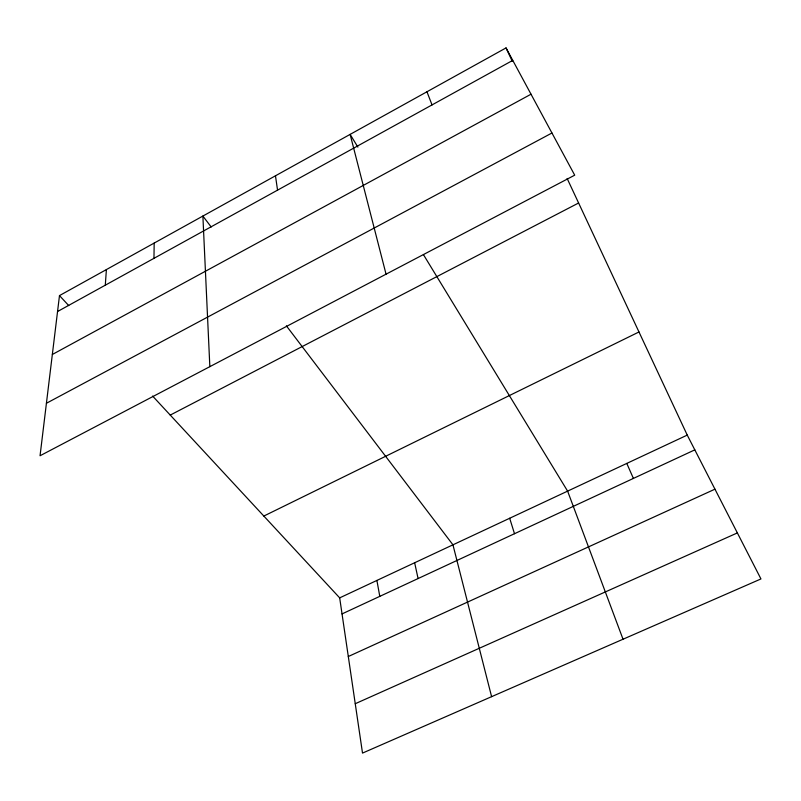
<?xml version="1.0" encoding="UTF-8"?>
<svg xmlns="http://www.w3.org/2000/svg" width="801" height="801" viewBox="0 0 801 801"><rect width="100%" height="100%" fill="white"/><g stroke="black" fill="none" stroke-linecap="round" stroke-linejoin="round"><path stroke-width="1.2" d="M153.962 258.333L154.182 243.073M105.301 285.186L106.393 269.587M59.484 295.599L40.05 455.759L574.707 175.179L506.032 47.91L59.484 295.599L68.726 305.571M57.552 311.529L512.76 60.375M52.345 354.483L531.013 94.218M46.418 403.273L551.949 133.006M170.253 415.088L578.612 202.993M263.839 516.054L638.978 331.964M339.674 597.866L687.248 435.103L760.95 578.943L362.513 753.09L339.674 597.866L152.611 396.064M342.037 613.916L694.817 449.862M348.305 656.52L714.953 489.171M355.254 703.719L737.371 532.915M211.184 226.973L202.883 216.06L209.842 366.658M286.378 325.837L452.945 544.82L491.604 696.67M357.887 147.114L350.127 134.388L386.052 274.182M423.419 254.598L567.609 491.123L623.028 639.228M506.032 47.91L512.27 61.256M567.128 178.463L687.248 435.103M626.793 463.419L633.401 478.427M426.953 91.775L432.039 104.911M509.676 518.257L514.502 533.716M414.648 562.753L418.082 578.552M376.901 580.435L379.784 596.365M275.474 175.799L277.546 190.147"/></g></svg>
